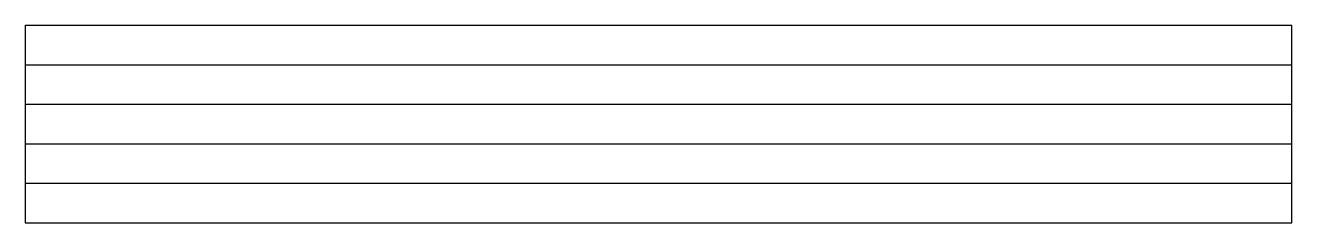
# Model space of a CAD drawing. Header units: metres. Extents: x 35168 to 37088, y -7229 to -6929.
import ezdxf

# ---------------------------------------------------------------- set-up
doc = ezdxf.new("R2010")
doc.units = ezdxf.units.M
doc.layers.add('LAYER1', color=1, linetype='Continuous')

msp = doc.modelspace()

# ---------------------------------------------------------------- linework, layer by layer
for p, q in [((35167.93, -6989.2), (37087.93, -6989.2)), ((35167.93, -7049.2), (37087.93, -7049.2)), ((35167.93, -7109.2), (37087.93, -7109.2)), ((35167.93, -7169.2), (37087.93, -7169.2))]:
    msp.add_line(p, q)
at = {"layer": 'LAYER1'}
for p, q in [((35167.93, -6929.2), (37087.93, -6929.2)), ((35167.93, -6929.2), (35167.93, -7229.2)), ((37087.93, -7229.2), (37087.93, -6929.2)), ((35167.93, -7229.2), (37087.93, -7229.2))]:
    msp.add_line(p, q, dxfattribs=at)

doc.saveas('drawing.dxf')
